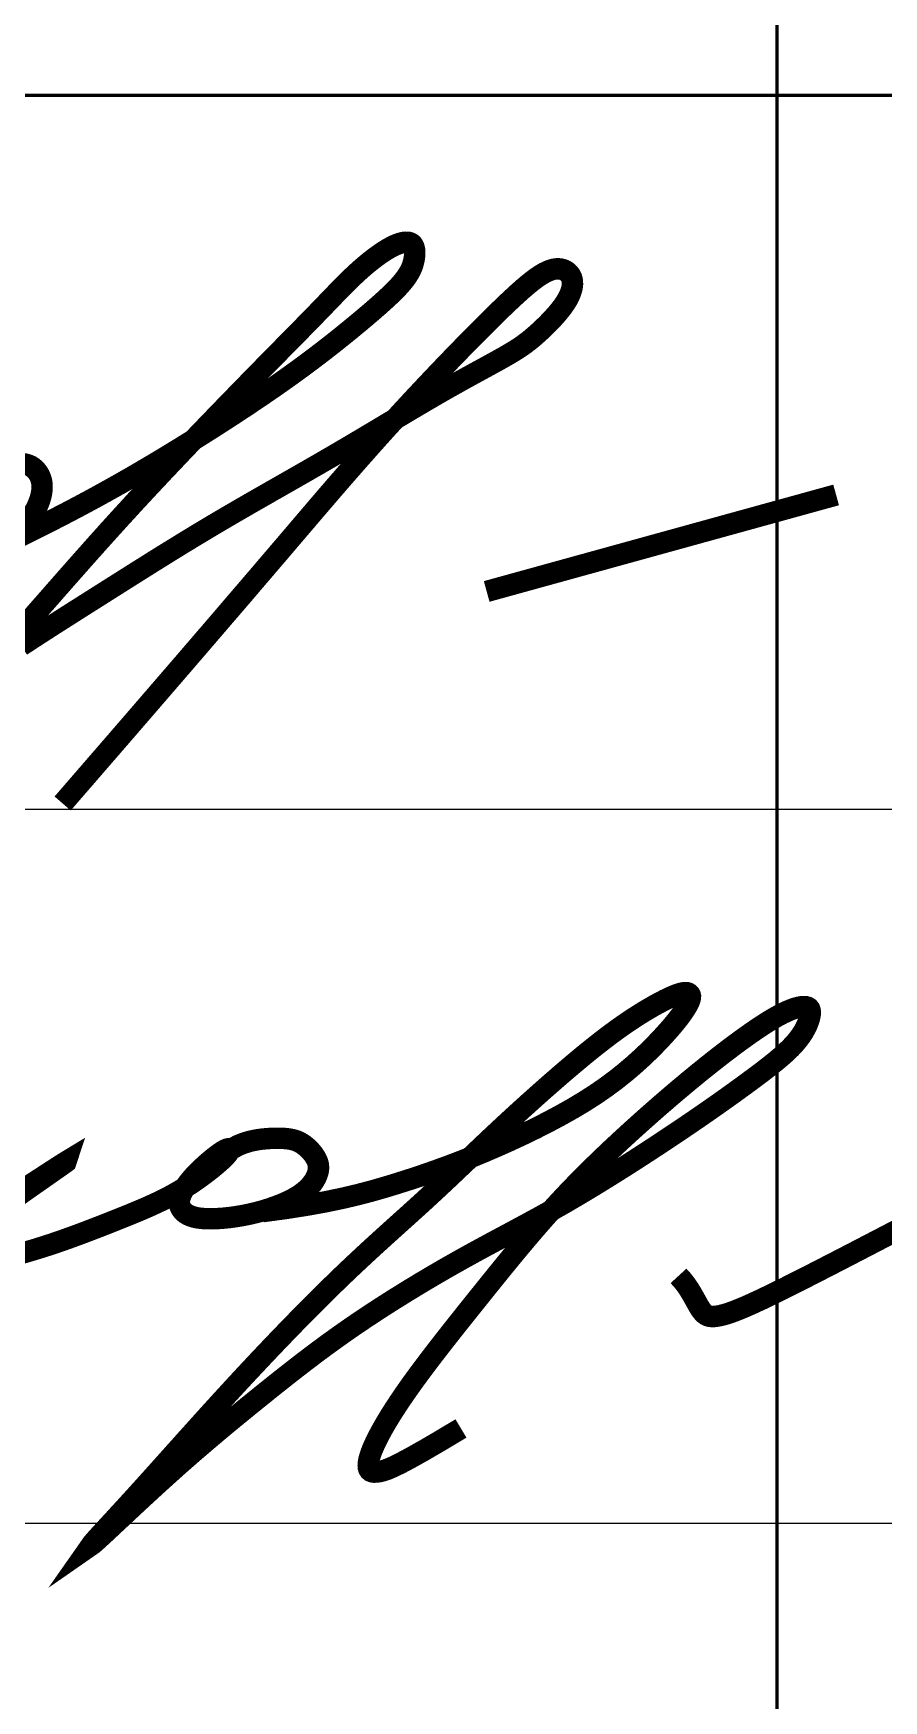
# Paper-space layout 'A4 Ф3' of a CAD drawing. Header units: millimetres. Extents: x 1 to 211, y 1 to 298.
# Drawn here: x 70.79 to 76.75, y 24.76 to 36.43 of the extents above; entities that cross this region are included whole.
import ezdxf

# ---------------------------------------------------------------- set-up
doc = ezdxf.new("R2010")
doc.units = ezdxf.units.MM
doc.layers.add('FORMAT', color=7, linetype='Continuous')
doc.layers.add('List', color=7, linetype='Continuous')

# ---------------------------------------------------------------- blocks, each defined once
blk = doc.blocks.new('СНН')
at = {"layer": 'List', "color": 0, "const_width": 0.3}
for points in [[(19.4056740867172, 6.14611214526667), (19.44747616963511, 6.189635547757802), (19.48624988178554, 6.234062551392568), (19.52195002263289, 6.279212437030338), (19.5545313916416, 6.324904485530538), (19.58394878827604, 6.370957977752581), (19.61015701200065, 6.417192194555852), (19.63311086261899, 6.463411356531338), (19.65276514129121, 6.509359443196345), (19.66907464951666, 6.554765373799725), (19.68199418879462, 6.599358067590344), (19.69147856062443, 6.642866443817098), (19.69748256650541, 6.68501942172881), (19.6999610079369, 6.72554592057439), (19.69886868641819, 6.76417485960269), (19.69422066913367, 6.800672808110221), (19.68627308600776, 6.834956935584116), (19.67534233264996, 6.866982061559127), (19.66174480466981, 6.896703005570046), (19.64579689767674, 6.924074587151636), (19.62781500728027, 6.949051625838663), (19.60811552908993, 6.971588941165904), (19.58701485871515, 6.991641352668125), (19.56470132680323, 7.009171209957642), (19.5408510041525, 7.024170982956917), (19.51501189659905, 7.036640671665935), (19.48673200997896, 7.046580276084711), (19.4555593501284, 7.053989796213244), (19.42104192288337, 7.058869232051534)], [(19.28291219817362, 5.988945806847326), (19.45872345138056, 6.07432852771447), (19.63715627765683, 6.162738309828412), (19.81736997535964, 6.253572287591751), (19.99986179023091, 6.347249815731004), (20.18546345485873, 6.444445804053685), (20.37500670183124, 6.545835162367296), (20.56932326373655, 6.652092800479351), (20.76924487316276, 6.763893628197337), (20.97560326269797, 6.881912555328767), (21.18923016493036, 7.006824491681143), (21.41036590087367, 7.138913864697968), (21.63688514524463, 7.276903172366672), (21.8660711611856, 7.419124430310674), (22.09520721183898, 7.563909654153405), (22.3215765603471, 7.709590859518272), (22.54246246985241, 7.854500062028719), (22.75514820349724, 7.996969277308153), (22.956917024424, 8.13533052098002), (23.14561559997492, 8.268194130575537), (23.32134421429154, 8.395283731257251), (23.48476655571534, 8.516601270095506), (23.63654631258771, 8.632148694160676), (23.77734717325009, 8.741927950523092), (23.90783282604392, 8.84594098625314), (24.02866695931058, 8.944189748421152), (24.14051326139154, 9.036676184097487), (24.24393814561625, 9.123441918513421), (24.33911892526641, 9.204687289543955), (24.42613563861173, 9.280652313225003), (24.50506832392191, 9.351577005592475), (24.57599701946671, 9.417701382682282), (24.63900176351581, 9.479265460530343), (24.69416259433896, 9.53650925517259), (24.74155955020589, 9.58967278264491), (24.78138605973308, 9.639002725925309), (24.81428911292417, 9.68477243576018), (24.84102909012956, 9.727261929837937), (24.86236637169966, 9.766751225847031), (24.87906133798489, 9.803520341475902), (24.89187436933566, 9.837849294413031), (24.90156584610233, 9.870018102346833), (24.90889614863537, 9.900306782965757), (24.91450559716734, 9.928948684456868), (24.91855427145964, 9.955990477001649), (24.92108219115588, 9.981432161280154), (24.92212937589966, 10.00527373797249), (24.92173584533452, 10.02751520775871), (24.9199416191041, 10.04815657131891), (24.91678671685196, 10.06719782933316), (24.91231115822169, 10.08463898248158), (24.90652161298434, 10.10046669699329), (24.89929135142063, 10.11461430129384), (24.89046029393876, 10.12700178935783), (24.87986836094689, 10.13754915515989), (24.86735547285324, 10.14617639267463), (24.85276155006597, 10.15280349587666), (24.83592651299327, 10.15735045874061), (24.81669028204331, 10.15973727524105), (24.79489944739532, 10.15985060407547), (24.77042727831258, 10.15744376283258), (24.7431537138294, 10.15223673382394), (24.7129586929801, 10.14394949936108), (24.67972215479901, 10.13230204175558), (24.64332403832043, 10.11701434331897), (24.60364428257867, 10.09780638636282), (24.56056282660808, 10.07439815319868), (24.51402630969682, 10.04656962997706), (24.4642481721485, 10.0143408182043), (24.41150855452065, 9.977791723225707), (24.35608759737076, 9.937002350386592), (24.29826544125635, 9.89205270503227), (24.23832222673491, 9.843022792508023), (24.17653809436393, 9.78999261815916), (24.11319318470092, 9.733042187331009), (24.04847425828712, 9.672258172424279), (23.98219455559871, 9.607753914061476), (23.91407393709571, 9.539649419920506), (23.84383226323806, 9.468064697679281), (23.77118939448568, 9.393119755015732), (23.69586519129857, 9.314934599607767), (23.61757951413665, 9.233629239133322), (23.5360522234599, 9.149323681270275), (23.45076972994201, 9.061804578317833), (23.36028464511151, 8.96952516106019), (23.26291613071069, 8.870605304902767), (23.15698334848187, 8.763164885251056), (23.04080546016729, 8.645323777510484), (22.91270162750925, 8.51520185708651), (22.77099101225002, 8.3709189993846), (22.61399277613188, 8.210595079810174), (22.44082647987369, 8.033156693823798), (22.25381328010042, 7.840757317106437), (22.05607473241355, 7.6363571453941), (21.85073239241464, 7.422916374422868), (21.64090781570525, 7.203395199928777), (21.42972255788683, 6.980753817647865), (21.22029817456092, 6.757952423316183), (21.0157562213291, 6.537951212669767), (20.81859127479802, 6.323177012929363), (20.62878999559527, 6.113923177254449), (20.44571206535355, 5.909949690289181), (20.2687171657056, 5.711016536677732), (20.09716497828413, 5.516883701064273), (19.93041518472194, 5.327311168092961), (19.76782746665171, 5.142058922407954), (19.60876150570618, 4.960886948653424), (19.45249027344243, 4.783488560239106), (19.29793990111491, 4.609290385636981)], [(19.40599383010004, 4.508003556366745), (19.59406086437812, 4.630991677148898), (19.78036701805891, 4.751379628629166), (19.96571269215391, 4.870007466593193), (20.15089828767455, 4.987715246826667), (20.33672420563227, 5.105343025115217), (20.52399084703856, 5.223730857244547), (20.71335854262608, 5.343525452692475), (20.90492734201257, 5.464600135705524), (21.09865722453696, 5.586634884222391), (21.29450816953823, 5.709309676181774), (21.49244015635529, 5.832304489522385), (21.69241316432715, 5.955299302182922), (21.89438717279271, 6.077974092102067), (22.09832216109095, 6.200008837218533), (22.30409139865475, 6.321156853874228), (22.5112213152926, 6.441464812023937), (22.71915163090702, 6.561052720025656), (22.92732206540043, 6.680040586237396), (23.13517233867532, 6.798548419017137), (23.34214217063408, 6.916696226722891), (23.54767128117922, 7.034604017712638), (23.75119939021317, 7.152391800344403), (23.95211952805423, 7.270012905230117), (24.14963796668388, 7.386753951997548), (24.34291428849946, 7.501734882528438), (24.53110807589829, 7.614075638704505), (24.71337891127772, 7.722896162407465), (24.88888637703505, 7.827316395519048), (25.05679005556763, 7.926456279920984), (25.2162495292728, 8.019435757494989), (25.36655777986855, 8.105581450428147), (25.50754138635568, 8.185046702128929), (25.63916032705569, 8.258191536311188), (25.76137458029009, 8.325375976688719), (25.8741441243804, 8.386960046975403), (25.97742893764806, 8.443303770885024), (26.07118899841458, 8.49476717213146), (26.1553842850015, 8.54171027442851), (26.23022823601664, 8.584599775170418), (26.29694813121344, 8.624329066472967), (26.35702471063161, 8.661898214132364), (26.41193871431096, 8.698307283944798), (26.46317088229122, 8.734556341706465), (26.51220195461221, 8.771645453213551), (26.56051267131366, 8.81057468426225), (26.60958377243535, 8.85234410064875), (26.66048912807943, 8.8976670827453), (26.71267512859771, 8.946110269228257), (26.76518129440436, 8.996953613350044), (26.81704714591357, 9.049477068363075), (26.86731220353954, 9.10296058751976), (26.91501598769642, 9.156684124072527), (26.95919801879845, 9.209927631273786), (26.99889781725977, 9.261971062375963), (27.03333499341693, 9.312201044085143), (27.06244951729582, 9.360430896922267), (27.08636144884466, 9.406580614861952), (27.10519084801166, 9.450570191878796), (27.11905777474505, 9.492319621947416), (27.12808228899309, 9.531748899042427), (27.13238445070397, 9.568778017138454), (27.13208431982593, 9.603326970210105), (27.12733530617976, 9.635309085289904), (27.11842421907656, 9.664611021642031), (27.10567121769989, 9.691112771588548), (27.08939646123346, 9.714694327451554), (27.06992010886086, 9.735235681553135), (27.04756231976572, 9.752616826215357), (27.02264325313172, 9.766717753760332), (26.99548306814242, 9.777418456510105), (26.96630187419425, 9.784545589889916), (26.93491958153439, 9.787712461737485), (26.90105605062283, 9.786479042993676), (26.86443114191948, 9.780405304599356), (26.82476471588439, 9.769051217495374), (26.7817766329774, 9.75197675262261), (26.73518675365855, 9.72874188092193), (26.68471493838777, 9.69890657333417), (26.63004102764225, 9.66205080219322), (26.57068478196829, 9.617834545404916), (26.50612594192935, 9.565937782268136), (26.43584424808893, 9.506040492081723), (26.35931944101057, 9.437822654144568), (26.27603126125774, 9.360964247755504), (26.18545944939399, 9.275145252213392), (26.08708374598277, 9.180045646817106), (25.98059733138248, 9.075518755326925), (25.86654714513125, 8.962111279348944), (25.74569356656193, 8.840543264950654), (25.61879697500754, 8.711534758199546), (25.48661774980099, 8.575805805163142), (25.34991627027526, 8.434076451908936), (25.20945291576325, 8.287066744504429), (25.06598806559797, 8.135496729017134), (24.91995193459386, 7.979706427031132), (24.77045407949154, 7.818515762196796), (24.61627389251311, 7.650364633681078), (24.45619076588068, 7.473692940650934), (24.28898409181645, 7.286940582273331), (24.11343326254246, 7.088547457715193), (23.92831767028085, 6.87695346614349), (23.73241670725381, 6.650598506725174), (23.52130149949747, 6.40436224212128), (23.27771010830443, 6.118883388969209), (22.98117232878138, 5.7712404274004), (22.61121795603495, 5.33851183754632), (22.14737678517179, 4.797776099538452), (21.56917861129858, 4.126111693508264), (20.85615322952194, 3.300597099587207), (19.98783043494859, 2.298310797906765)], [(25.92999191584329, 5.268107300524263), (30.82715264924866, 6.61987657019506)]]:
    blk.add_lwpolyline(points, dxfattribs=at)
blk = doc.blocks.new('Н.Н.Соловьева')
blk.add_blockref('СНН', (0, 0))
blk = doc.blocks.new('СНП')
at = {"layer": 'List', "color": 0, "const_width": 0.3}
for points in [[(22.7860849770218, 6.580723989741244), (23.11507702775674, 6.625117774047595), (23.40876200135287, 6.671231660745881), (23.67172786128664, 6.718973131656497), (23.90856257103451, 6.768249668599843), (24.12385409407293, 6.818968753396291), (24.32219039387836, 6.871037867866242), (24.50815943392723, 6.924364493830076), (24.68634917769602, 6.978856113108179), (24.86072735976279, 7.034509956755641), (25.03278079911216, 7.091682252766197), (25.20337608583034, 7.15081897836827), (25.37337981000356, 7.21236611079027), (25.54365856171806, 7.276769627260627), (25.71507893106006, 7.344475505007771), (25.88850750811578, 7.415929721260113), (26.06481088297146, 7.491578253246096), (26.24442063349305, 7.571721838556157), (26.42602828866542, 7.656080256229046), (26.60789036525319, 7.744228045665522), (26.78826338002094, 7.835739746266376), (26.96540384973328, 7.93018989743237), (27.13756829115482, 8.0271530385643), (27.30301322105016, 8.126203709062914), (27.4599951561839, 8.226916448329005), (27.60709341140293, 8.328782129775163), (27.7441784938833, 8.430956962861195), (27.87144370888335, 8.53251349105875), (27.98908236166143, 8.632524257839442), (28.09728775747588, 8.730061806674918), (28.19625320158504, 8.824198681036798), (28.28617199924725, 8.914007424396722), (28.36723745572084, 8.998560580226316), (28.43968153687267, 9.077111030688407), (28.50389085100357, 9.149633012710659), (28.56029066702289, 9.21628110191191), (28.60930625383996, 9.277209873911026), (28.65136288036412, 9.332573904326836), (28.68688581550473, 9.382527768778203), (28.7163003281711, 9.427226042883994), (28.7400316872726, 9.466823302263016), (28.75848583141431, 9.501506326056216), (28.77199137798431, 9.531590707492661), (28.78085761406645, 9.557424243323489), (28.78539382674457, 9.579354730299848), (28.78590930310252, 9.597729965172846), (28.78271333022413, 9.61289774469364), (28.77611519519324, 9.625205865613365), (28.7664241850937, 9.635002124683162), (28.75380138713719, 9.642505505102207), (28.73781508904676, 9.64741973586188), (28.71788537867332, 9.649319732401636), (28.69343234386777, 9.647780410160898), (28.66387607248099, 9.642376684579126), (28.6286366523639, 9.632683471095739), (28.58713417136739, 9.618275685150188), (28.53878871734236, 9.598728242181892), (28.48323301259438, 9.573725549095847), (28.4209503172477, 9.543389978659143), (28.35263652588124, 9.507953395104416), (28.27898753307393, 9.46764766266432), (28.20069923340467, 9.422704645571478), (28.11846752145241, 9.373356208058517), (28.03298829179605, 9.319834214358089), (27.94495743901451, 9.262370528702832), (27.85487755363702, 9.201100405295477), (27.762478009994, 9.135772658219146), (27.66729487836617, 9.066039491527071), (27.56886422903424, 8.991553109272473), (27.46672213227894, 8.911965715508577), (27.36040465838097, 8.8269295142886), (27.24944787762108, 8.736096709665787), (27.13338786027997, 8.639119505693335), (27.01201197220512, 8.535869089087441), (26.88611276151112, 8.42709257721605), (26.75673407187932, 8.31375607011006), (26.62491974699105, 8.196825667800368), (26.49171363052764, 8.077267470317885), (26.35815956617046, 7.95604757769351), (26.22530139760085, 7.834132089958139), (26.09418296850013, 7.712487107142685), (25.96553883556655, 7.591859746682111), (25.83886640756583, 7.472121195627757), (25.7133538062806, 7.352923658435024), (25.58818915349346, 7.233919339559299), (25.46256057098705, 7.114760443456013), (25.33565618054398, 6.995099174580559), (25.20666410394685, 6.874587737388338), (25.0747724629783, 6.752878336334767), (24.93925958787675, 6.629520124993462), (24.79976464270384, 6.503650053410943), (24.65601699997705, 6.37430202075194), (24.50774603221381, 6.240509926181204), (24.3546811119316, 6.101307668863462), (24.19655161164785, 5.955729147963467), (24.03308690388005, 5.802808262645946), (23.86401636114564, 5.641578912075637), (23.68927554785491, 5.471422791632186), (23.50962479598946, 5.293112781554789), (23.32603062942371, 5.107769558297583), (23.13945957203209, 4.91651379831466), (22.95087814768901, 4.720466178060149), (22.76125288026892, 4.52074737398815), (22.57155029364623, 4.318478062552777), (22.38273691169536, 4.114778920208159), (22.19575348391386, 3.910815708232007), (22.01143766229167, 3.707934527196535), (21.83060132444186, 3.507526562497567), (21.65405634797748, 3.310982999530921), (21.48261461051161, 3.119695023692422), (21.31708798965729, 2.935053820377902), (21.1582883630276, 2.758450574983164), (21.00702760823559, 2.591276472904048), (20.86460086442867, 2.435251173865957), (20.73423631689154, 2.293408234912533), (20.61964541244327, 2.169109687417034), (20.5245395979029, 2.065717562752695), (20.45263032008951, 1.986593892292766), (20.40762902582213, 1.93510070741047), (20.39324716191982, 1.914600039479061), (20.41319617520165, 1.928453919871763), (20.46967973737379, 1.978530143885315), (20.55887041969098, 2.060719562510406), (20.67543301829506, 2.169418790661211), (20.81403232932792, 2.299024443251887), (20.96933314893139, 2.44393313519663), (21.13600027324735, 2.598541481409604), (21.30869849841765, 2.757246096804983), (21.48209262058415, 2.914443596296941), (21.65183328875804, 3.065599746382638), (21.81751456342772, 3.210456919891129), (21.97971635795096, 3.349826641234471), (22.13901858568548, 3.484520434824723), (22.29600115998904, 3.615349825073927), (22.45124399421936, 3.743126336394134), (22.60532700173421, 3.868661493197386), (22.75883009589131, 3.992766819895756), (22.91236540749075, 4.116137908851982), (23.06667393710196, 4.239006624231677), (23.22252890273668, 4.361488898151172), (23.3807035224067, 4.483700662726768), (23.54197101412377, 4.605757850074787), (23.70710459589965, 4.727776392311568), (23.87687748574611, 4.849872221553397), (24.05206290167491, 4.972161269916618), (24.23309900053924, 5.094637096750432), (24.41908369455799, 5.216803770335644), (24.60877983479147, 5.338042986185946), (24.8009502723, 5.457736439815043), (24.99435785814389, 5.575265826736604), (25.18776544338347, 5.690012842464348), (25.37993587907903, 5.801359182511959), (25.56963201629091, 5.908686542393127), (25.75599042814865, 6.011698651300328), (25.93964257605874, 6.111387373141191), (26.1215936434969, 6.209066605502101), (26.30284881393885, 6.306050245969458), (26.48441327086033, 6.403652192129669), (26.66729219773705, 6.503186341569119), (26.85249077804474, 6.605966591874214), (27.04101419525912, 6.713306840631332), (27.23340370202872, 6.826070138196172), (27.42834482769325, 6.94331614600145), (27.62405917076522, 7.063653678249153), (27.81876832975714, 7.185691549141289), (28.01069390318153, 7.308038572879837), (28.1980574895509, 7.42930356366682), (28.37908068737778, 7.548095335704211), (28.55198509517466, 7.66302270319403), (28.71536603362401, 7.772958548025904), (28.86931371208813, 7.877832022840102), (29.01429206209925, 7.977836347964561), (29.15076501518962, 8.073164743727204), (29.27919650289148, 8.164010430455953), (29.40005045673708, 8.250566628478737), (29.51379080825866, 8.333026558123464), (29.62088148898845, 8.41158343971807), (29.72168977793026, 8.48644981560988), (29.81619634397406, 8.557915516223723), (29.90428520348141, 8.626289694003866), (29.98584037281382, 8.69188150139454), (30.06074586833286, 8.755000090839992), (30.12888570640005, 8.81595461478446), (30.19014390337694, 8.875054225672194), (30.24440447562505, 8.93260807594745), (30.29164164846534, 8.988809385871086), (30.33219048305639, 9.043387646970636), (30.36647624951617, 9.09595641859022), (30.39492421796266, 9.14612926007402), (30.41795965851385, 9.193519730766162), (30.43600784128772, 9.237741390010825), (30.44949403640226, 9.278407797152134), (30.45884351397543, 9.315132511534237), (30.46436556149397, 9.347593499344306), (30.46590553591955, 9.375726354141525), (30.46319281158259, 9.399531076328058), (30.45595676281353, 9.419007666306094), (30.44392676394276, 9.434156124477802), (30.42683218930071, 9.444976451245372), (30.40440241321781, 9.451468647010984), (30.37636681002447, 9.45363271217682), (30.34245475384967, 9.45137847763187), (30.30239561801664, 9.444255096212451), (30.25591877564714, 9.431721551241658), (30.20275359986296, 9.413236826042635), (30.14262946378587, 9.388259903938488), (30.07527574053766, 9.356249768252331), (30.0004218032401, 9.316665402307308), (29.91779702501498, 9.26896578942651), (29.82729186619574, 9.212796692409121), (29.7294411359626, 9.148550991958508), (29.62494073070743, 9.076808348254076), (29.51448654682213, 8.998148421475236), (29.39877448069855, 8.913150871801413), (29.27850042872861, 8.822395359412006), (29.15436028730417, 8.726461544486433), (29.02704995281711, 8.62592908720412), (28.89721377381203, 8.521339003839733), (28.76528990744425, 8.413077735049148), (28.63166496302183, 8.301493077583501), (28.49672554985281, 8.186932828193925), (28.36085827724523, 8.06974478363154), (28.22444975450713, 7.950276740647503), (28.08788659094654, 7.828876495992943), (27.95155539587153, 7.705891846418978), (27.81578478707305, 7.581567537795002), (27.68067141627378, 7.455736112463249), (27.54625394367938, 7.328127061884174), (27.41257102949543, 7.19846987751827), (27.27966133392756, 7.066494050825987), (27.1475635171814, 6.931929073267802), (27.01631623946255, 6.79450443630418), (26.88595816097666, 6.653949631395619), (26.75650216805603, 6.510103641602135), (26.62785805153982, 6.363243416382182), (26.49990982839389, 6.2137553967938), (26.37254151558411, 6.062026023895015), (26.24563713007632, 5.908441738743846), (26.11908068883638, 5.753388982398341), (25.99275620883017, 5.597254195916498), (25.86654770702352, 5.440423820356365), (25.74052606166873, 5.283380906604804), (25.61550959616374, 5.126994944863874), (25.49250349519292, 4.972232035164495), (25.37251294344062, 4.820058277537555), (25.25654312559122, 4.671439772013968), (25.14559922632908, 4.527342618624622), (25.04068643033857, 4.388732917400425), (24.94280992230406, 4.256576768372291), (24.85275580808042, 4.131647051578312), (24.77043387820466, 4.013943767085542), (24.69553484438429, 3.90327369496822), (24.62774941832683, 3.799443615300624), (24.5667683117398, 3.702260308157001), (24.51228223633071, 3.611530553611601), (24.46398190380709, 3.52706113173869), (24.42155802587644, 3.448658822612493), (24.38472708842174, 3.376149728259669), (24.35330867402778, 3.309437238516238), (24.32714813945479, 3.248444065170588), (24.30609084146302, 3.19309292001111), (24.28998213681271, 3.143306514826214), (24.2786673822641, 3.099007561404278), (24.27199193457742, 3.060118771533701), (24.26980115051291, 3.026562857002893), (24.27200482151406, 2.998259309442403), (24.27877047775727, 2.975114739851555), (24.29033008410217, 2.957032539071825), (24.30691560540841, 2.943916097944708), (24.32875900653562, 2.935668807311706), (24.35609225234346, 2.932194058014289), (24.38914730769155, 2.93339524089395), (24.42815613743954, 2.93917574679218), (24.47449764662878, 2.95023116867501), (24.53413850102751, 2.970425908006653), (24.61419230658567, 3.004416568375852), (24.72177266925321, 3.056859753371348), (24.86399319498008, 3.132412066581899), (25.04796748971622, 3.235730111596247), (25.28080915941159, 3.371470492003147), (25.56963181001612, 3.544289811391344)], [(28.61796615923697, 5.681150373459672), (28.67377315421355, 5.620195886817434), (28.72296914948175, 5.557077320396807), (28.76636602084166, 5.49334043822882), (28.80477564409338, 5.430531004344508), (28.83900989503701, 5.370194782774895), (28.86988064947265, 5.313877537551007), (28.89819978320039, 5.263125032703875), (28.92477917202035, 5.219483032264513), (28.95040491846364, 5.184117299990781), (28.9757600319855, 5.156673598547769), (29.0015017487722, 5.136417690327427), (29.02828730501, 5.122615337721661), (29.05677393688515, 5.114532303122395), (29.08761888058393, 5.111434348921562), (29.1214793722926, 5.112587237511085), (29.15901264819742, 5.117256731282886), (29.20110146627886, 5.125024185824464), (29.24953067169416, 5.136733329505609), (29.30631063139477, 5.153543483891702), (29.37345171233214, 5.176613970548089), (29.45296428145771, 5.207104111040145), (29.54685870572294, 5.246173226933251), (29.65714535207927, 5.294980639792747), (29.78583458747816, 5.354685671184007), (29.93464922275527, 5.426253050373126), (30.10416184428324, 5.509869137429028), (30.29465748231889, 5.605525700121368), (30.50642116711907, 5.713214506219777), (30.73973792894065, 5.832927323493926), (30.99489279804045, 5.964655919713443), (31.27217080467532, 6.108392062648), (31.57185697910211, 6.264127520067226), (31.8948246464601, 6.432438060586072)], [(19.30503341636157, 6.8074568789606), (19.46287278521704, 6.909593088988266), (19.60871554532833, 7.004174206108622), (19.73900318832755, 7.088729016039117), (19.85017720584684, 7.160786304497236), (19.93867908951829, 7.21787485720042), (20.00095033097406, 7.257523459866149), (20.03343242184624, 7.277260898211899), (20.03256685376697, 7.274615957955113), (19.99648702162674, 7.248253514361543), (19.93009393334956, 7.201382800889895), (19.8399805001178, 7.13834914054717), (19.73273963311384, 7.063497856340347), (19.61496424352005, 6.981174271276408), (19.49324724251881, 6.895723708362339), (19.37418154129251, 6.811491490605128)], [(19.37571361029737, 5.98734005365744), (19.43199987859409, 6.003263411013925), (19.4908727715636, 6.020218956291294), (19.55263200636849, 6.038367811398579), (19.61762515441076, 6.057936553907211), (19.68619978709241, 6.079151761388658), (19.75870347581548, 6.102240011414345), (19.83548379198196, 6.127427881555718), (19.91688830699386, 6.154941949384216), (20.00326459225319, 6.185008792471286), (20.09475117296194, 6.21775176966333), (20.19065038952197, 6.252881364906471), (20.29005553613512, 6.290004843421804), (20.39205990700324, 6.328729470430424), (20.49575679632817, 6.368662511153409), (20.60023949831175, 6.409411230811848), (20.70460130715582, 6.450582894626819), (20.80793551706222, 6.491784767819432), (20.90947646533681, 6.532739921978667), (21.00902266170151, 6.573634654165196), (21.10651365898223, 6.61477106780763), (21.2018890100049, 6.656451266334549), (21.29508826759545, 6.698977353174548), (21.3860509845798, 6.742651431756222), (21.47471671378388, 6.787775605508151), (21.56102500803361, 6.834651977858925), (21.64483986143912, 6.883411460334507), (21.72572303324738, 6.933500196850218), (21.80316072398955, 6.984193139418749), (21.8766391341968, 7.034765240052792), (21.9456444644003, 7.084491450765035), (22.0096629151312, 7.132646723568164), (22.06818068692069, 7.178506010474876), (22.12068398029993, 7.221344263497847), (22.16678492695949, 7.26056986362385), (22.20659938322763, 7.296124907735958), (22.24036913659199, 7.328084921691321), (22.26833597454024, 7.356525431347073), (22.29074168456004, 7.381521962560377), (22.30782805413904, 7.403150041188375), (22.31983687076489, 7.421485193088209), (22.32700992192525, 7.436602944117034), (22.32953610415782, 7.448508329372209), (22.32739275020037, 7.456924420911953), (22.3205043018407, 7.461503800034684), (22.30879520086664, 7.461899048038844), (22.29218988906597, 7.457762746222847), (22.27061280822651, 7.448747475885134), (22.24398840013607, 7.434505818324112), (22.21224110658246, 7.414690354838228), (22.17548930350818, 7.389155068877578), (22.1346271034746, 7.358559552498917), (22.09074255319777, 7.323764799910691), (22.04492369939377, 7.285631805321315), (21.99825858877864, 7.245021562939236), (21.95183526806844, 7.202795066972889), (21.90674178397925, 7.159813311630699), (21.86406618322712, 7.116937291121111), (21.82471517130806, 7.074904640940218), (21.7888700888378, 7.033959561734853), (21.75653093521201, 6.99422289543947), (21.7276977098264, 6.955815483988601), (21.70237041207663, 6.918858169316706), (21.68054904135837, 6.883471793358296), (21.66223359706732, 6.849777198047831), (21.64742407859915, 6.81789522531983), (21.63611796684318, 6.787893848821077), (21.62830266866334, 6.759629569047625), (21.62396307241717, 6.732906018207842), (21.62308406646225, 6.70752682851009), (21.62565053915614, 6.683295632162725), (21.6316473788564, 6.660016061374115), (21.64105947392057, 6.63749174835263), (21.65387171270625, 6.61552632530661), (21.67017728468231, 6.594021608139172), (21.69050258376305, 6.573272147532314), (21.71548230497409, 6.553670677862761), (21.74575114334105, 6.535609933507259), (21.78194379388955, 6.519482648842519), (21.82469495164523, 6.505681558245299), (21.87463931163371, 6.494599396092318), (21.93241156888059, 6.486628896760301), (21.99835929448575, 6.482092303933249), (22.07168156384592, 6.481029898524091), (22.15129032843209, 6.483411470753019), (22.23609753971522, 6.489206810840244), (22.32501514916631, 6.498385709005951), (22.41695510825632, 6.510917955470318), (22.51082936845623, 6.526773340453566), (22.60554988123702, 6.545921654175863), (22.70004622902421, 6.568287371182265), (22.79331851806156, 6.593613703317146), (22.88438448554733, 6.62159854674973), (22.97226186867983, 6.651939797649255), (23.05596840465735, 6.684335352184952), (23.13452183067817, 6.718483106526036), (23.20693988394059, 6.754080956841754), (23.2722403016429, 6.790826799301306), (23.32969268330221, 6.828413495110645), (23.37957407771098, 6.866513765622492), (23.42241339598046, 6.90479529722625), (23.45873954922193, 6.942925776311348), (23.48908144854668, 6.980572889267222), (23.51396800506596, 7.01740432248328), (23.53392812989104, 7.05308776234893), (23.54949073413321, 7.087290895253637), (23.56110917008722, 7.119787143759985), (23.56893455478177, 7.150772875123358), (23.57304244642905, 7.180550192772379), (23.57350840324127, 7.209421200135629), (23.57040798343061, 7.237688000641689), (23.56381674520926, 7.265652697719154), (23.55381024678942, 7.293617394796619), (23.54046404638328, 7.321884195302686), (23.5238940004198, 7.350634361334705), (23.50437715819502, 7.3795657896652), (23.48223086722176, 7.408255535735435), (23.45777247501283, 7.436280654986688), (23.43131932908104, 7.463218202860247), (23.40318877693919, 7.488645234797381), (23.37369816610011, 7.512138806239391), (23.34316484407661, 7.533275972627528), (23.31170340885022, 7.551716867772228), (23.27861746027744, 7.567453938960404), (23.24300784868349, 7.580562711848131), (23.20397542439359, 7.59111871209145), (23.16062103773296, 7.599197465346428), (23.11204553902682, 7.604874497269115), (23.0573497786004, 7.608225333515569), (22.99563460677892, 7.609325499741849), (22.92645926430298, 7.608101987404893), (22.85121655357473, 7.603887651165088), (22.77175766741171, 7.595866811483737), (22.68993379863145, 7.583223788822095), (22.6075961400515, 7.565142903641451), (22.52659588448937, 7.540808476403071), (22.4487842247626, 7.509404827568239), (22.37601235368874, 7.470116277598229)]]:
    blk.add_lwpolyline(points, dxfattribs=at)
blk = doc.blocks.new('Соловьев Н.П.')
blk.add_blockref('СНП', (0, 0))
blk.add_blockref('СНП', (0, 0))
blk = doc.blocks.new('ОСНОВН_Л1_Ф3_ГОСТ')
at = {"layer": 'FORMAT', "linetype": 'Continuous', "lineweight": 60}
for p, q in [((-130, 0), (-130, 55)), ((-185, 30), (-120, 30))]:
    blk.add_line(p, q, dxfattribs=at)
at = {"layer": 'FORMAT', "linetype": 'Continuous', "lineweight": 25}
for p, q in [((-185, 25), (-120, 25)), ((-185, 20), (-120, 20))]:
    blk.add_line(p, q, dxfattribs=at)
at = {"layer": 'FORMAT', "ltscale": 100, "xscale": 0.5, "yscale": 0.5, "zscale": 0.5}
for name, p in [('Н.Н.Соловьева', (-145, 23.89040691511221)), ('Соловьев Н.П.', (-145, 18.89040691511221))]:
    blk.add_blockref(name, p, dxfattribs=at)

psp = doc.layouts.new('A4 Ф3')

# ---------------------------------------------------------------- block references
at = {"layer": 'FORMAT'}
psp.add_blockref('ОСНОВН_Л1_Ф3_ГОСТ', (206, 6), dxfattribs=at)

doc.saveas('drawing.dxf')
